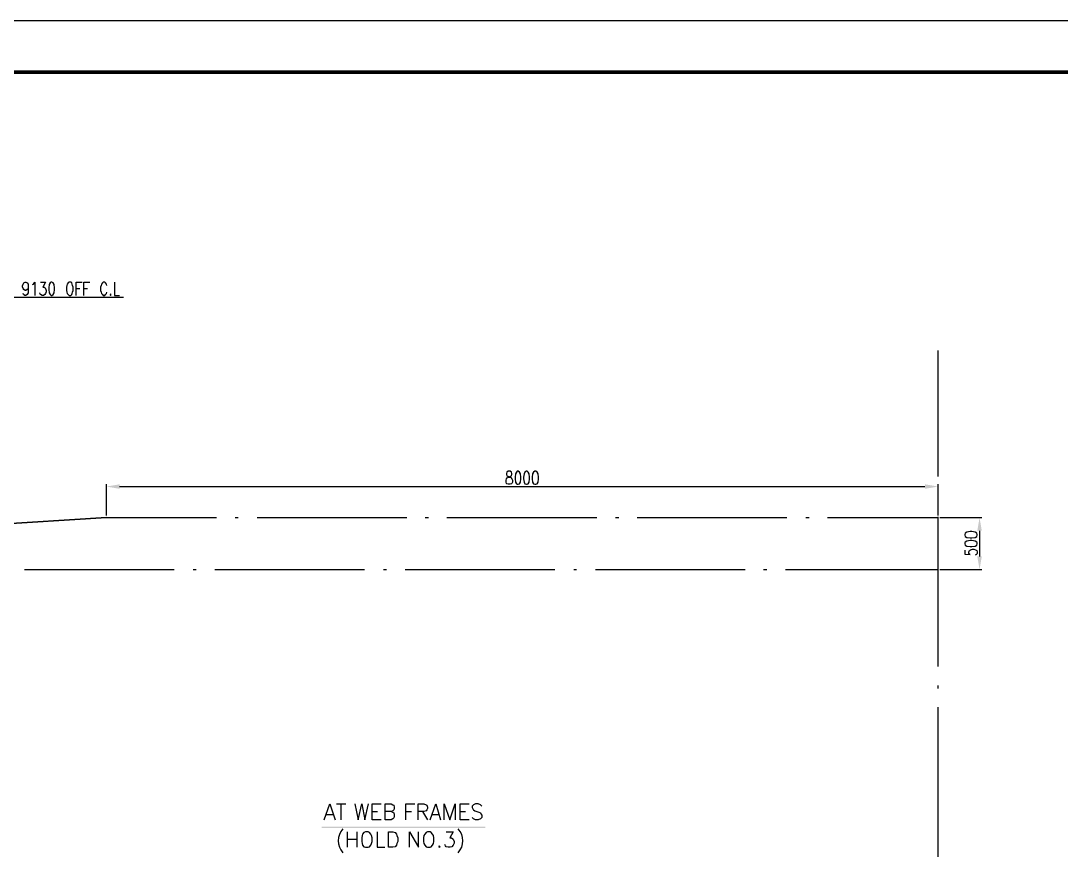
# Model space of a CAD drawing. Header units: millimetres. Extents: x 0.6 to 49, y 0.3 to 23.1.
# Drawn here: x 8.58 to 16.27, y 16.85 to 23.1 of the extents above; entities that cross this region are included whole.
import ezdxf

# ---------------------------------------------------------------- set-up
doc = ezdxf.new("R2010")
doc.units = ezdxf.units.MM
doc.layers.add('PDF_Geometry', color=7, linetype='Continuous')
doc.layers.add('PDF_Solid Fills', color=7, linetype='Continuous')

msp = doc.modelspace()

# ---------------------------------------------------------------- linework, layer by layer
at = {"layer": 'PDF_Geometry', "lineweight": 25}
for points in [[(0.6028, 23.1), (0.6028, 0.28), (49.0494, 0.28), (49.0494, 23.1)], [(1.5528, 22.7267), (1.5528, 0.6533), (48.6761, 0.6533), (48.6761, 22.7267)], [(8.7994, 21.1667), (8.7928, 21.1633), (8.7861, 21.15), (8.7828, 21.1267), (8.7828, 21.1133), (8.7861, 21.09), (8.7928, 21.0767), (8.7994, 21.07), (8.8061, 21.07), (8.8161, 21.0767), (8.8228, 21.09), (8.8261, 21.1133), (8.8261, 21.1267), (8.8228, 21.15), (8.8161, 21.1633), (8.8061, 21.1667)], [(8.9328, 21.1667), (8.9261, 21.1633), (8.9194, 21.1533), (8.9161, 21.1433), (8.9128, 21.13), (8.9128, 21.1067), (8.9161, 21.0933), (8.9194, 21.0833), (8.9261, 21.0767), (8.9328, 21.07), (8.9461, 21.07), (8.9528, 21.0767), (8.9561, 21.0833), (8.9594, 21.0933), (8.9628, 21.1067), (8.9628, 21.13), (8.9594, 21.1433), (8.9561, 21.1533), (8.9528, 21.1633), (8.9461, 21.1667)], [(9.2394, 21.08), (9.2361, 21.0767), (9.2394, 21.07), (9.2428, 21.0767)], [(12.1794, 19.77), (12.1694, 19.7633), (12.1661, 19.7533), (12.1661, 19.7467), (12.1694, 19.7367), (12.1761, 19.7333), (12.1894, 19.7267), (12.1994, 19.7233), (12.2061, 19.7133), (12.2094, 19.7033), (12.2094, 19.69), (12.2061, 19.68), (12.2028, 19.6767), (12.1928, 19.6733), (12.1794, 19.6733), (12.1694, 19.6767), (12.1661, 19.68), (12.1628, 19.69), (12.1628, 19.7033), (12.1661, 19.7133), (12.1728, 19.7233), (12.1828, 19.7267), (12.1961, 19.7333), (12.2028, 19.7367), (12.2061, 19.7467), (12.2061, 19.7533), (12.2028, 19.7633), (12.1928, 19.77)], [(12.2461, 19.77), (12.2394, 19.7633), (12.2328, 19.75), (12.2294, 19.7267), (12.2294, 19.7133), (12.2328, 19.69), (12.2394, 19.6767), (12.2461, 19.6733), (12.2528, 19.6733), (12.2628, 19.6767), (12.2694, 19.69), (12.2728, 19.7133), (12.2728, 19.7267), (12.2694, 19.75), (12.2628, 19.7633), (12.2528, 19.77)], [(12.3128, 19.77), (12.3028, 19.7633), (12.2961, 19.75), (12.2928, 19.7267), (12.2928, 19.7133), (12.2961, 19.69), (12.3028, 19.6767), (12.3128, 19.6733), (12.3194, 19.6733), (12.3261, 19.6767), (12.3328, 19.69), (12.3361, 19.7133), (12.3361, 19.7267), (12.3328, 19.75), (12.3261, 19.7633), (12.3194, 19.77)], [(12.3761, 19.77), (12.3661, 19.7633), (12.3594, 19.75), (12.3561, 19.7267), (12.3561, 19.7133), (12.3594, 19.69), (12.3661, 19.6767), (12.3761, 19.6733), (12.3828, 19.6733), (12.3928, 19.6767), (12.3994, 19.69), (12.4028, 19.7133), (12.4028, 19.7267), (12.3994, 19.75), (12.3928, 19.7633), (12.3828, 19.77)], [(15.5528, 19.2967), (15.5561, 19.2867), (15.5694, 19.28), (15.5928, 19.2767), (15.6061, 19.2767), (15.6294, 19.28), (15.6428, 19.2867), (15.6461, 19.2967), (15.6461, 19.3033), (15.6428, 19.3133), (15.6294, 19.32), (15.6061, 19.3233), (15.5928, 19.3233), (15.5694, 19.32), (15.5561, 19.3133), (15.5528, 19.3033)], [(15.5528, 19.2333), (15.5561, 19.2233), (15.5694, 19.2167), (15.5928, 19.2133), (15.6061, 19.2133), (15.6294, 19.2167), (15.6428, 19.2233), (15.6461, 19.2333), (15.6461, 19.24), (15.6428, 19.2467), (15.6294, 19.2533), (15.6061, 19.2567), (15.5928, 19.2567), (15.5694, 19.2533), (15.5561, 19.2467), (15.5528, 19.24)], [(11.1228, 17.1033), (11.1128, 17.1), (11.1028, 17.0867), (11.0994, 17.0767), (11.0961, 17.06), (11.0961, 17.0333), (11.0994, 17.0167), (11.1028, 17.0067), (11.1128, 16.9933), (11.1228, 16.99), (11.1428, 16.99), (11.1528, 16.9933), (11.1628, 17.0067), (11.1694, 17.0167), (11.1728, 17.0333), (11.1728, 17.06), (11.1694, 17.0767), (11.1628, 17.0867), (11.1528, 17.1), (11.1428, 17.1033)], [(11.2928, 16.99), (11.2928, 17.1033), (11.3261, 17.1033), (11.3428, 17.1), (11.3528, 17.0867), (11.3561, 17.0767), (11.3628, 17.06), (11.3628, 17.0333), (11.3561, 17.0167), (11.3528, 17.0067), (11.3428, 16.9933), (11.3261, 16.99)], [(11.5828, 17.1033), (11.5728, 17.1), (11.5628, 17.0867), (11.5561, 17.0767), (11.5528, 17.06), (11.5528, 17.0333), (11.5561, 17.0167), (11.5628, 17.0067), (11.5728, 16.9933), (11.5828, 16.99), (11.6028, 16.99), (11.6094, 16.9933), (11.6194, 17.0067), (11.6261, 17.0167), (11.6294, 17.0333), (11.6294, 17.06), (11.6261, 17.0767), (11.6194, 17.0867), (11.6094, 17.1), (11.6028, 17.1033)], [(11.6694, 17), (11.6661, 16.9933), (11.6694, 16.99), (11.6761, 16.9933)]]:
    msp.add_lwpolyline(points, close=True, dxfattribs=at)
for points in [[(48.6661, 0.6633), (48.6661, 22.7167), (1.5628, 22.7167), (1.5628, 0.6633), (48.6761, 0.6633)], [(48.6594, 0.67), (48.6594, 22.71), (1.5694, 22.71), (1.5694, 0.67), (48.6761, 0.67)], [(8.6294, 21.1333), (8.6294, 21.12), (8.6228, 21.1133), (8.6128, 21.1067), (8.6094, 21.1067), (8.5994, 21.1133), (8.5928, 21.12), (8.5894, 21.1333), (8.5894, 21.14), (8.5928, 21.1533), (8.5994, 21.1633), (8.6094, 21.1667), (8.6128, 21.1667), (8.6228, 21.1633), (8.6294, 21.1533), (8.6294, 21.09), (8.6228, 21.0767), (8.6128, 21.07), (8.6061, 21.07), (8.5961, 21.0767), (8.5928, 21.0833)], [(8.6628, 21.15), (8.6694, 21.1533), (8.6794, 21.1667), (8.6794, 21.07)], [(8.7228, 21.1667), (8.7594, 21.1667), (8.7394, 21.13), (8.7494, 21.13), (8.7561, 21.1267), (8.7594, 21.12), (8.7628, 21.1067), (8.7628, 21.0967), (8.7594, 21.0833), (8.7528, 21.0767), (8.7428, 21.07), (8.7328, 21.07), (8.7228, 21.0767), (8.7194, 21.08), (8.7161, 21.09)], [(8.9861, 21.07), (8.9861, 21.1667), (9.0294, 21.1667)], [(9.0428, 21.07), (9.0428, 21.1667), (9.0861, 21.1667)], [(9.2128, 21.1433), (9.2094, 21.1533), (9.2028, 21.1633), (9.1961, 21.1667), (9.1861, 21.1667), (9.1794, 21.1633), (9.1728, 21.1533), (9.1694, 21.1433), (9.1661, 21.13), (9.1661, 21.1067), (9.1694, 21.0933), (9.1728, 21.0833), (9.1794, 21.0767), (9.1861, 21.07), (9.1961, 21.07), (9.2028, 21.0767), (9.2094, 21.0833), (9.2128, 21.0933)], [(9.2694, 21.1667), (9.2694, 21.07), (9.3061, 21.07)], [(8.9861, 21.12), (9.0128, 21.12)], [(9.0428, 21.12), (9.0694, 21.12)], [(8.4361, 21.0567), (9.3361, 21.0567)], [(15.3561, 19.73), (15.3561, 20.6633)], [(9.2094, 19.4433), (9.2094, 19.6733)], [(9.3061, 19.6567), (15.2594, 19.6567)], [(15.3561, 19.4433), (15.3561, 19.6733)], [(15.3561, 19.57), (15.3561, 19.5933)], [(9.2094, 19.4267), (8.3461, 19.3733), (9.2094, 19.4267)], [(9.2094, 19.4267), (10.0228, 19.4267)], [(10.1594, 19.4267), (10.1828, 19.4267)], [(10.3228, 19.4267), (11.4294, 19.4267)], [(11.5661, 19.4267), (11.5894, 19.4267)], [(11.7261, 19.4267), (12.8328, 19.4267)], [(12.9728, 19.4267), (12.9961, 19.4267)], [(13.1328, 19.4267), (14.2394, 19.4267)], [(14.3794, 19.4267), (14.4028, 19.4267)], [(14.5394, 19.4267), (15.3528, 19.4267)], [(15.3561, 18.3267), (15.3561, 19.4333)], [(15.3694, 19.4267), (15.6794, 19.4267)], [(15.6628, 19.33), (15.6628, 19.14)], [(15.5528, 19.1867), (15.5528, 19.1567), (15.5928, 19.1533), (15.5894, 19.1567), (15.5828, 19.1633), (15.5828, 19.1733), (15.5894, 19.1833), (15.5961, 19.19), (15.6094, 19.1933), (15.6194, 19.1933), (15.6328, 19.19), (15.6428, 19.1833), (15.6461, 19.1733), (15.6461, 19.1633), (15.6428, 19.1567), (15.6394, 19.1533), (15.6294, 19.15)], [(8.6028, 19.0433), (9.7094, 19.0433)], [(9.8494, 19.0433), (9.8728, 19.0433)], [(10.0094, 19.0433), (11.1161, 19.0433)], [(11.2561, 19.0433), (11.2794, 19.0433)], [(11.4161, 19.0433), (12.5228, 19.0433)], [(12.6628, 19.0433), (12.6828, 19.0433)], [(12.8228, 19.0433), (13.9294, 19.0433)], [(14.0661, 19.0433), (14.0894, 19.0433)], [(14.2294, 19.0433), (15.3528, 19.0433)], [(15.3694, 19.0433), (15.6794, 19.0433)], [(15.3561, 18.1633), (15.3561, 18.1867)], [(15.3561, 16.92), (15.3561, 18.0267)], [(10.8194, 17.1933), (10.8594, 17.31), (10.8994, 17.1933)], [(10.9094, 17.31), (10.9794, 17.31)], [(10.9428, 17.31), (10.9428, 17.1933)], [(11.0461, 17.31), (11.0694, 17.1933), (11.0961, 17.31), (11.1194, 17.1933), (11.1461, 17.31)], [(11.2394, 17.1933), (11.1728, 17.1933), (11.1728, 17.31), (11.2394, 17.31)], [(11.3128, 17.2533), (11.3261, 17.25), (11.3328, 17.2433), (11.3361, 17.2333), (11.3361, 17.2167), (11.3328, 17.2067), (11.3261, 17.2), (11.3128, 17.1933), (11.2694, 17.1933), (11.2694, 17.31), (11.3128, 17.31), (11.3261, 17.3033), (11.3328, 17.3), (11.3361, 17.2867), (11.3361, 17.2767), (11.3328, 17.2667), (11.3261, 17.26), (11.3128, 17.2533), (11.2694, 17.2533)], [(11.4228, 17.1933), (11.4228, 17.31), (11.4894, 17.31)], [(11.5128, 17.1933), (11.5128, 17.31), (11.5561, 17.31), (11.5728, 17.3033), (11.5761, 17.3), (11.5828, 17.2867), (11.5828, 17.2767), (11.5761, 17.2667), (11.5728, 17.26), (11.5561, 17.2533), (11.5128, 17.2533)], [(11.6028, 17.1933), (11.6428, 17.31), (11.6794, 17.1933)], [(11.7061, 17.1933), (11.7061, 17.31), (11.7461, 17.1933), (11.7861, 17.31), (11.7861, 17.1933)], [(11.8894, 17.1933), (11.8228, 17.1933), (11.8228, 17.31), (11.8894, 17.31)], [(11.9828, 17.2933), (11.9728, 17.3033), (11.9561, 17.31), (11.9361, 17.31), (11.9228, 17.3033), (11.9128, 17.2933), (11.9128, 17.2833), (11.9194, 17.27), (11.9228, 17.2667), (11.9328, 17.26), (11.9628, 17.25), (11.9728, 17.2433), (11.9761, 17.2367), (11.9828, 17.2267), (11.9828, 17.21), (11.9728, 17.2), (11.9561, 17.1933), (11.9361, 17.1933), (11.9228, 17.2), (11.9128, 17.21)], [(10.8361, 17.2333), (10.8861, 17.2333)], [(11.1728, 17.2533), (11.2128, 17.2533)], [(11.4228, 17.2533), (11.4628, 17.2533)], [(11.5461, 17.2533), (11.5828, 17.1933)], [(11.6161, 17.2333), (11.6661, 17.2333)], [(11.8228, 17.2533), (11.8628, 17.2533)], [(10.9894, 17.1033), (10.9894, 16.99)], [(11.0594, 17.1033), (11.0594, 16.99)], [(11.2094, 17.1033), (11.2094, 16.99), (11.2661, 16.99)], [(11.4494, 16.99), (11.4494, 17.1033), (11.5161, 16.99), (11.5161, 17.1033)], [(11.7194, 17.1033), (11.7728, 17.1033), (11.7461, 17.06), (11.7594, 17.06), (11.7694, 17.0533), (11.7728, 17.05), (11.7794, 17.0333), (11.7794, 17.02), (11.7728, 17.0067), (11.7628, 16.9933), (11.7494, 16.99), (11.7361, 16.99), (11.7194, 16.9933), (11.7161, 17), (11.7094, 17.01)], [(10.9894, 17.05), (11.0594, 17.05)]]:
    msp.add_lwpolyline(points, dxfattribs=at)
for centre, start, end in [((11.0544, 17.0383), 138.06649, 221.93351), ((11.7111, 17.0383), 318.06649, 41.93351)]:
    msp.add_arc(centre, 0.1322, start, end, dxfattribs=at)
at = {"layer": 'PDF_Solid Fills', "lineweight": 25, "transparency": 33554559}
for points in [[(9.3061, 19.6733), (9.3061, 19.64), (9.2094, 19.6567)], [(15.2594, 19.6733), (15.2594, 19.64), (15.3561, 19.6567)], [(15.6461, 19.33), (15.6794, 19.33), (15.6628, 19.4267)], [(15.6461, 19.14), (15.6794, 19.14), (15.6628, 19.0433)], [(12.0094, 17.1333), (12.0094, 17.1433), (10.7994, 17.1333)], [(12.0094, 17.1433), (10.7994, 17.1333), (10.7994, 17.1433)]]:
    msp.add_solid(points, dxfattribs=at)

doc.saveas('drawing.dxf')
